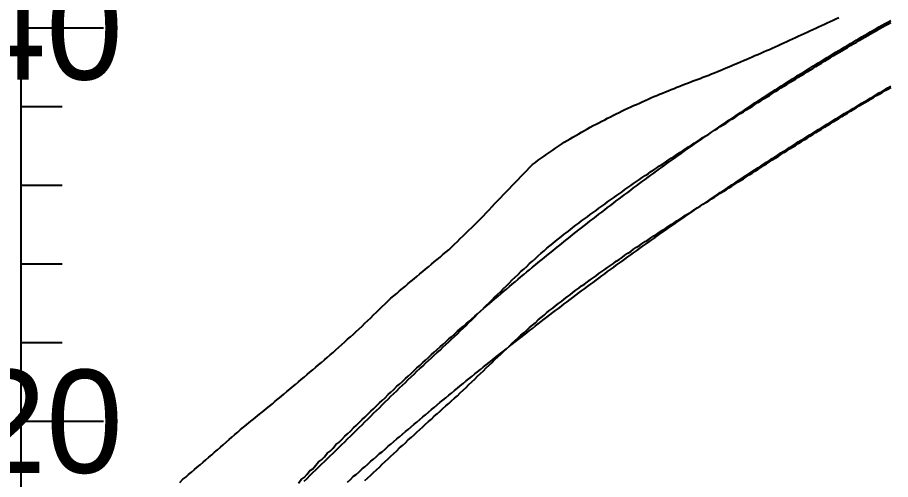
# Model space of a CAD drawing. Extents: x -35 to 185, y -35 to 125.
# Drawn here: x -0.3 to 67.4, y 26 to 61.8 of the extents above; entities that cross this region are included whole.
import ezdxf

# ---------------------------------------------------------------- set-up
doc = ezdxf.new("R2010")
doc.units = 0

msp = doc.modelspace()

# ---------------------------------------------------------------- linework, layer by layer
at = {"color": 0}
for p, q in [((0, 61.03), (6.4, 61.03)), ((0, 54.927), (3.2, 54.927)), ((0, 48.824), (3.2, 48.824)), ((0, 42.721), (3.2, 42.721)), ((0, 36.618), (3.2, 36.618)), ((0, 30.515), (6.4, 30.515))]:
    msp.add_line(p, q, dxfattribs=at)
msp.add_lwpolyline([(0, 0), (0, 99.174), (179.2, 99.174), (179.2, 0)], close=True, dxfattribs=at)
at = {"color": 3}
for points in [[(12.32, 25.767), (12.544, 26.028), (12.768, 26.189), (12.992, 26.381), (13.216, 26.572), (13.44, 26.764), (13.664, 26.956), (13.888, 27.147), (14.112, 27.339), (14.336, 27.531), (14.56, 27.722), (14.784, 27.914), (15.008, 28.111), (15.232, 28.307), (15.456, 28.504), (15.68, 28.7), (15.904, 28.896), (16.128, 29.093), (16.352, 29.289), (16.576, 29.485), (16.8, 29.682), (17.024, 29.878), (17.248, 30.062), (17.472, 30.243), (17.696, 30.425), (17.92, 30.606), (18.144, 30.788), (18.368, 30.969), (18.592, 31.151), (18.816, 31.332), (19.04, 31.514), (19.264, 31.695), (19.488, 31.88), (19.712, 32.067), (19.936, 32.254), (20.16, 32.441), (20.384, 32.628), (20.608, 32.815), (20.832, 33.002), (21.056, 33.189), (21.28, 33.376), (21.504, 33.563), (21.728, 33.751), (21.952, 33.942), (22.176, 34.133), (22.4, 34.324), (22.624, 34.515), (22.848, 34.705), (23.072, 34.896), (23.296, 35.087), (23.52, 35.278), (23.744, 35.468), (23.968, 35.659), (24.192, 35.861), (24.416, 36.064), (24.64, 36.267), (24.864, 36.47), (25.088, 36.673), (25.312, 36.875), (25.536, 37.078), (25.76, 37.281), (25.984, 37.484), (26.208, 37.687), (26.432, 37.899), (26.656, 38.117), (26.88, 38.334), (27.104, 38.552), (27.328, 38.77), (27.552, 38.987), (27.776, 39.205), (28, 39.422), (28.224, 39.64), (28.448, 39.858), (28.672, 40.075), (28.896, 40.253), (29.12, 40.441), (29.344, 40.629), (29.568, 40.817), (29.792, 41.005), (30.016, 41.193), (30.24, 41.381), (30.464, 41.569), (30.688, 41.757), (30.912, 41.945), (31.136, 42.132), (31.36, 42.32), (31.584, 42.508), (31.808, 42.696), (32.032, 42.884), (32.256, 43.072), (32.48, 43.26), (32.704, 43.448), (32.928, 43.636), (33.152, 43.824), (33.376, 44.035), (33.6, 44.253), (33.824, 44.471), (34.048, 44.689), (34.272, 44.907), (34.496, 45.125), (34.72, 45.343), (34.944, 45.561), (35.168, 45.779), (35.392, 45.997), (35.616, 46.23), (35.84, 46.465), (36.064, 46.699), (36.288, 46.933), (36.512, 47.167), (36.736, 47.401), (36.96, 47.635), (37.184, 47.87), (37.408, 48.104), (37.632, 48.337), (37.856, 48.569), (38.08, 48.801), (38.304, 49.034), (38.528, 49.266), (38.752, 49.498), (38.976, 49.73), (39.2, 49.963), (39.424, 50.195), (39.648, 50.427), (39.872, 50.604), (40.096, 50.761), (40.32, 50.919), (40.544, 51.076), (40.768, 51.233), (40.992, 51.391), (41.216, 51.548), (41.44, 51.706), (41.664, 51.863), (41.888, 52.021), (42.112, 52.178), (42.336, 52.294), (42.56, 52.423), (42.784, 52.551), (43.008, 52.68), (43.232, 52.809), (43.456, 52.937), (43.68, 53.066), (43.904, 53.195), (44.128, 53.324), (44.352, 53.452), (44.576, 53.565), (44.8, 53.68), (45.024, 53.795), (45.248, 53.91), (45.472, 54.024), (45.696, 54.139), (45.92, 54.254), (46.144, 54.369), (46.368, 54.484), (46.592, 54.598), (46.816, 54.701), (47.04, 54.802), (47.264, 54.903), (47.488, 55.004), (47.712, 55.105), (47.936, 55.206), (48.16, 55.307), (48.384, 55.408), (48.608, 55.509), (48.832, 55.61), (49.056, 55.705), (49.28, 55.796), (49.504, 55.887), (49.728, 55.977), (49.952, 56.068), (50.176, 56.159), (50.4, 56.25), (50.624, 56.34), (50.848, 56.431), (51.072, 56.522), (51.296, 56.613), (51.52, 56.696), (51.744, 56.782), (51.968, 56.867), (52.192, 56.952), (52.416, 57.037), (52.64, 57.122), (52.864, 57.208), (53.088, 57.293), (53.312, 57.378), (53.536, 57.463), (53.76, 57.556), (53.984, 57.65), (54.208, 57.743), (54.432, 57.837), (54.656, 57.931), (54.88, 58.024), (55.104, 58.118), (55.328, 58.211), (55.552, 58.305), (55.776, 58.398), (56, 58.494), (56.224, 58.591), (56.448, 58.689), (56.672, 58.786), (56.896, 58.883), (57.12, 58.98), (57.344, 59.078), (57.568, 59.175), (57.792, 59.272), (58.016, 59.369), (58.24, 59.467), (58.464, 59.573), (58.688, 59.676), (58.912, 59.78), (59.136, 59.884), (59.36, 59.987), (59.584, 60.091), (59.808, 60.195), (60.032, 60.299), (60.256, 60.402), (60.48, 60.506), (60.704, 60.609), (60.928, 60.712), (61.152, 60.814), (61.376, 60.917), (61.6, 61.02), (61.824, 61.123), (62.048, 61.226), (62.272, 61.328), (62.496, 61.431), (62.72, 61.534), (62.944, 61.638), (63.168, 61.743), (63.392, 61.847)], [(21.504, 25.718), (21.728, 26.002), (21.952, 26.151), (22.176, 26.413), (22.4, 26.684), (22.624, 26.838), (22.848, 27.105), (23.072, 27.364), (23.296, 27.515), (23.52, 27.76), (23.744, 28.041), (23.968, 28.19), (24.192, 28.433), (24.416, 28.716), (24.64, 28.862), (24.864, 29.095), (25.088, 29.358), (25.312, 29.531), (25.536, 29.756), (25.76, 30.016), (25.984, 30.196), (26.208, 30.413), (26.432, 30.664), (26.656, 30.834), (26.88, 31.068), (27.104, 31.31), (27.328, 31.484), (27.552, 31.718), (27.776, 31.952), (28, 32.124), (28.224, 32.346), (28.448, 32.592), (28.672, 32.761), (28.896, 32.983), (29.12, 33.228), (29.344, 33.394), (29.568, 33.609), (29.792, 33.844), (30.016, 34.024), (30.24, 34.233), (30.464, 34.467), (30.688, 34.65), (30.912, 34.854), (31.136, 35.081), (31.36, 35.258), (31.584, 35.47), (31.808, 35.692), (32.032, 35.872), (32.256, 36.084), (32.48, 36.299), (32.704, 36.477), (32.928, 36.681), (33.152, 36.902), (33.376, 37.078), (33.6, 37.283), (33.824, 37.502), (34.048, 37.675), (34.272, 37.875), (34.496, 38.088), (34.72, 38.269), (34.944, 38.465), (35.168, 38.678), (35.392, 38.859), (35.616, 39.05), (35.84, 39.258), (36.064, 39.436), (36.288, 39.632), (36.512, 39.835), (36.736, 40.016), (36.96, 40.209), (37.184, 40.409), (37.408, 40.586), (37.632, 40.776), (37.856, 40.978), (38.08, 41.154), (38.304, 41.344), (38.528, 41.544), (38.752, 41.717), (38.976, 41.904), (39.2, 42.099), (39.424, 42.276), (39.648, 42.46), (39.872, 42.656), (40.096, 42.832), (40.32, 43.012), (40.544, 43.204), (40.768, 43.378), (40.992, 43.56), (41.216, 43.748), (41.44, 43.924), (41.664, 44.104), (41.888, 44.289), (42.112, 44.463), (42.336, 44.639), (42.56, 44.825), (42.784, 44.997), (43.008, 45.175), (43.232, 45.358), (43.456, 45.528), (43.68, 45.702), (43.904, 45.883), (44.128, 46.054), (44.352, 46.226), (44.576, 46.408), (44.8, 46.577), (45.024, 46.746), (45.248, 46.924), (45.472, 47.092), (45.696, 47.261), (45.92, 47.437), (46.144, 47.607), (46.368, 47.773), (46.592, 47.946), (46.816, 48.113), (47.04, 48.278), (47.264, 48.451), (47.488, 48.616), (47.712, 48.782), (47.936, 48.951), (48.16, 49.115), (48.384, 49.279), (48.608, 49.446), (48.832, 49.61), (49.056, 49.771), (49.28, 49.939), (49.504, 50.101), (49.728, 50.26), (49.952, 50.425), (50.176, 50.586), (50.4, 50.744), (50.624, 50.907), (50.848, 51.07), (51.072, 51.225), (51.296, 51.385), (51.52, 51.546), (51.744, 51.7), (51.968, 51.86), (52.192, 52.018), (52.416, 52.173), (52.64, 52.33), (52.864, 52.487), (53.088, 52.639), (53.312, 52.795), (53.536, 52.951), (53.76, 53.101), (53.984, 53.258), (54.208, 53.412), (54.432, 53.56), (54.656, 53.714), (54.88, 53.867), (55.104, 54.014), (55.328, 54.166), (55.552, 54.32), (55.776, 54.465), (56, 54.614), (56.224, 54.767), (56.448, 54.91), (56.672, 55.059), (56.896, 55.21), (57.12, 55.354), (57.344, 55.499), (57.568, 55.648), (57.792, 55.791), (58.016, 55.935), (58.24, 56.083), (58.464, 56.224), (58.688, 56.368), (58.912, 56.514), (59.136, 56.653), (59.36, 56.796), (59.584, 56.941), (59.808, 57.078), (60.032, 57.219), (60.256, 57.365), (60.48, 57.499), (60.704, 57.638), (60.928, 57.783), (61.152, 57.916), (61.376, 58.054), (61.6, 58.197), (61.824, 58.331), (62.048, 58.465), (62.272, 58.607), (62.496, 58.739), (62.72, 58.873), (62.944, 59.013), (63.168, 59.144), (63.392, 59.278), (63.616, 59.416), (63.84, 59.544), (64.064, 59.677), (64.288, 59.814), (64.512, 59.941), (64.736, 60.072), (64.96, 60.21), (65.184, 60.335), (65.408, 60.464), (65.632, 60.599), (65.856, 60.724), (66.08, 60.851), (66.304, 60.986), (66.528, 61.11), (66.752, 61.235), (66.976, 61.368), (67.2, 61.491), (67.424, 61.615)], [(25.312, 25.788), (25.536, 26.003), (25.76, 26.245), (25.984, 26.385), (26.208, 26.597), (26.432, 26.835), (26.656, 26.978), (26.88, 27.187), (27.104, 27.421), (27.328, 27.567), (27.552, 27.773), (27.776, 28.004), (28, 28.152), (28.224, 28.356), (28.448, 28.583), (28.672, 28.734), (28.896, 28.936), (29.12, 29.159), (29.344, 29.312), (29.568, 29.511), (29.792, 29.732), (30.016, 29.886), (30.24, 30.084), (30.464, 30.301), (30.688, 30.457), (30.912, 30.652), (31.136, 30.866), (31.36, 31.024), (31.584, 31.217), (31.808, 31.429), (32.032, 31.587), (32.256, 31.779), (32.48, 31.987), (32.704, 32.147), (32.928, 32.337), (33.152, 32.543), (33.376, 32.703), (33.6, 32.891), (33.824, 33.095), (34.048, 33.256), (34.272, 33.442), (34.496, 33.643), (34.72, 33.805), (34.944, 33.989), (35.168, 34.188), (35.392, 34.351), (35.616, 34.533), (35.84, 34.73), (36.064, 34.893), (36.288, 35.074), (36.512, 35.268), (36.736, 35.431), (36.96, 35.611), (37.184, 35.803), (37.408, 35.967), (37.632, 36.145), (37.856, 36.335), (38.08, 36.498), (38.304, 36.675), (38.528, 36.863), (38.752, 37.027), (38.976, 37.202), (39.2, 37.388), (39.424, 37.552), (39.648, 37.725), (39.872, 37.91), (40.096, 38.073), (40.32, 38.245), (40.544, 38.428), (40.768, 38.591), (40.992, 38.762), (41.216, 38.943), (41.44, 39.106), (41.664, 39.275), (41.888, 39.454), (42.112, 39.617), (42.336, 39.785), (42.56, 39.963), (42.784, 40.125), (43.008, 40.292), (43.232, 40.468), (43.456, 40.63), (43.68, 40.795), (43.904, 40.969), (44.128, 41.131), (44.352, 41.295), (44.576, 41.468), (44.8, 41.629), (45.024, 41.792), (45.248, 41.963), (45.472, 42.124), (45.696, 42.285), (45.92, 42.455), (46.144, 42.615), (46.368, 42.775), (46.592, 42.943), (46.816, 43.103), (47.04, 43.262), (47.264, 43.428), (47.488, 43.588), (47.712, 43.746), (47.936, 43.911), (48.16, 44.07), (48.384, 44.226), (48.608, 44.389), (48.832, 44.548), (49.056, 44.703), (49.28, 44.865), (49.504, 45.023), (49.728, 45.177), (49.952, 45.337), (50.176, 45.495), (50.4, 45.647), (50.624, 45.806), (50.848, 45.963), (51.072, 46.115), (51.296, 46.272), (51.52, 46.428), (51.744, 46.579), (51.968, 46.735), (52.192, 46.89), (52.416, 47.039), (52.64, 47.194), (52.864, 47.349), (53.088, 47.497), (53.312, 47.651), (53.536, 47.805), (53.76, 47.951), (53.984, 48.104), (54.208, 48.257), (54.432, 48.403), (54.656, 48.554), (54.88, 48.706), (55.104, 48.851), (55.328, 49), (55.552, 49.152), (55.776, 49.296), (56, 49.444), (56.224, 49.595), (56.448, 49.737), (56.672, 49.884), (56.896, 50.034), (57.12, 50.176), (57.344, 50.321), (57.568, 50.471), (57.792, 50.611), (58.016, 50.756), (58.24, 50.904), (58.464, 51.043), (58.688, 51.186), (58.912, 51.334), (59.136, 51.472), (59.36, 51.614), (59.584, 51.761), (59.808, 51.898), (60.032, 52.039), (60.256, 52.185), (60.48, 52.321), (60.704, 52.46), (60.928, 52.605), (61.152, 52.74), (61.376, 52.879), (61.6, 53.023), (61.824, 53.157), (62.048, 53.294), (62.272, 53.437), (62.496, 53.57), (62.72, 53.706), (62.944, 53.849), (63.168, 53.98), (63.392, 54.115), (63.616, 54.257), (63.84, 54.387), (64.064, 54.521), (64.288, 54.662), (64.512, 54.791), (64.736, 54.924), (64.96, 55.064), (65.184, 55.192), (65.408, 55.324), (65.632, 55.463), (65.856, 55.59), (66.08, 55.721), (66.304, 55.858), (66.528, 55.985), (66.752, 56.114), (66.976, 56.251), (67.2, 56.376), (67.424, 56.505)]]:
    msp.add_lwpolyline(points, dxfattribs=at)
at = {"color": 4}
for points in [[(21.952, 25.875), (22.176, 26.086), (22.4, 26.301), (22.624, 26.535), (22.848, 26.741), (23.072, 26.955), (23.296, 27.188), (23.52, 27.397), (23.744, 27.607), (23.968, 27.838), (24.192, 28.05), (24.416, 28.255), (24.64, 28.485), (24.864, 28.703), (25.088, 28.917), (25.312, 29.149), (25.536, 29.365), (25.76, 29.582), (25.984, 29.81), (26.208, 30.025), (26.432, 30.241), (26.656, 30.471), (26.88, 30.682), (27.104, 30.9), (27.328, 31.137), (27.552, 31.347), (27.776, 31.565), (28, 31.801), (28.224, 32.013), (28.448, 32.225), (28.672, 32.459), (28.896, 32.674), (29.12, 32.882), (29.344, 33.114), (29.568, 33.325), (29.792, 33.533), (30.016, 33.76), (30.24, 33.971), (30.464, 34.177), (30.688, 34.394), (30.912, 34.599), (31.136, 34.804), (31.36, 35.024), (31.584, 35.224), (31.808, 35.427), (32.032, 35.648), (32.256, 35.843), (32.48, 36.045), (32.704, 36.267), (32.928, 36.467), (33.152, 36.668), (33.376, 36.89), (33.6, 37.094), (33.824, 37.29), (34.048, 37.524), (34.272, 37.74), (34.496, 37.953), (34.72, 38.183), (34.944, 38.398), (35.168, 38.615), (35.392, 38.844), (35.616, 39.059), (35.84, 39.275), (36.064, 39.505), (36.288, 39.717), (36.512, 39.932), (36.736, 40.165), (36.96, 40.373), (37.184, 40.587), (37.408, 40.822), (37.632, 41.036), (37.856, 41.249), (38.08, 41.483), (38.304, 41.699), (38.528, 41.909), (38.752, 42.126), (38.976, 42.329), (39.2, 42.529), (39.424, 42.747), (39.648, 42.945), (39.872, 43.142), (40.096, 43.351), (40.32, 43.548), (40.544, 43.744), (40.768, 43.954), (40.992, 44.126), (41.216, 44.302), (41.44, 44.495), (41.664, 44.665), (41.888, 44.84), (42.112, 45.027), (42.336, 45.195), (42.56, 45.363), (42.784, 45.55), (43.008, 45.72), (43.232, 45.879), (43.456, 46.058), (43.68, 46.219), (43.904, 46.377), (44.128, 46.553), (44.352, 46.713), (44.576, 46.873), (44.8, 47.045), (45.024, 47.204), (45.248, 47.363), (45.472, 47.537), (45.696, 47.689), (45.92, 47.845), (46.144, 48.018), (46.368, 48.168), (46.592, 48.323), (46.816, 48.495), (47.04, 48.647), (47.264, 48.8), (47.488, 48.97), (47.712, 49.124), (47.936, 49.266), (48.16, 49.431), (48.384, 49.578), (48.608, 49.722), (48.832, 49.884), (49.056, 50.028), (49.28, 50.173), (49.504, 50.331), (49.728, 50.475), (49.952, 50.619), (50.176, 50.777), (50.4, 50.918), (50.624, 51.06), (50.848, 51.219), (51.072, 51.356), (51.296, 51.498), (51.52, 51.656), (51.744, 51.796), (51.968, 51.935), (52.192, 52.092), (52.416, 52.232), (52.64, 52.368), (52.864, 52.524), (53.088, 52.663), (53.312, 52.801), (53.536, 52.954), (53.76, 53.092), (53.984, 53.23), (54.208, 53.381), (54.432, 53.518), (54.656, 53.655), (54.88, 53.812), (55.104, 53.95), (55.328, 54.091), (55.552, 54.247), (55.776, 54.382), (56, 54.52), (56.224, 54.673), (56.448, 54.808), (56.672, 54.943), (56.896, 55.096), (57.12, 55.235), (57.344, 55.371), (57.568, 55.526), (57.792, 55.664), (58.016, 55.801), (58.24, 55.952), (58.464, 56.089), (58.688, 56.225), (58.912, 56.374), (59.136, 56.51), (59.36, 56.645), (59.584, 56.794), (59.808, 56.927), (60.032, 57.06), (60.256, 57.21), (60.48, 57.342), (60.704, 57.477), (60.928, 57.627), (61.152, 57.76), (61.376, 57.892), (61.6, 58.041), (61.824, 58.176), (62.048, 58.307), (62.272, 58.456), (62.496, 58.589), (62.72, 58.719), (62.944, 58.864), (63.168, 58.994), (63.392, 59.123), (63.616, 59.266), (63.84, 59.395), (64.064, 59.522), (64.288, 59.663), (64.512, 59.789), (64.736, 59.915), (64.96, 60.056), (65.184, 60.182), (65.408, 60.309), (65.632, 60.45), (65.856, 60.576), (66.08, 60.701), (66.304, 60.838), (66.528, 60.96), (66.752, 61.08), (66.976, 61.216), (67.2, 61.337), (67.424, 61.455)], [(26.656, 25.917), (26.88, 26.117), (27.104, 26.322), (27.328, 26.548), (27.552, 26.752), (27.776, 26.957), (28, 27.182), (28.224, 27.386), (28.448, 27.59), (28.672, 27.815), (28.896, 28.017), (29.12, 28.22), (29.344, 28.443), (29.568, 28.642), (29.792, 28.842), (30.016, 29.063), (30.24, 29.261), (30.464, 29.46), (30.688, 29.68), (30.912, 29.878), (31.136, 30.076), (31.36, 30.295), (31.584, 30.492), (31.808, 30.687), (32.032, 30.904), (32.256, 31.099), (32.48, 31.294), (32.704, 31.51), (32.928, 31.704), (33.152, 31.898), (33.376, 32.113), (33.6, 32.306), (33.824, 32.499), (34.048, 32.728), (34.272, 32.936), (34.496, 33.144), (34.72, 33.373), (34.944, 33.581), (35.168, 33.789), (35.392, 34.017), (35.616, 34.224), (35.84, 34.431), (36.064, 34.658), (36.288, 34.865), (36.512, 35.071), (36.736, 35.298), (36.96, 35.504), (37.184, 35.71), (37.408, 35.936), (37.632, 36.142), (37.856, 36.347), (38.08, 36.573), (38.304, 36.778), (38.528, 36.983), (38.752, 37.189), (38.976, 37.38), (39.2, 37.572), (39.424, 37.782), (39.648, 37.973), (39.872, 38.163), (40.096, 38.373), (40.32, 38.562), (40.544, 38.752), (40.768, 38.961), (40.992, 39.127), (41.216, 39.294), (41.44, 39.48), (41.664, 39.646), (41.888, 39.812), (42.112, 39.998), (42.336, 40.163), (42.56, 40.329), (42.784, 40.513), (43.008, 40.678), (43.232, 40.836), (43.456, 41.011), (43.68, 41.166), (43.904, 41.322), (44.128, 41.496), (44.352, 41.651), (44.576, 41.805), (44.8, 41.979), (45.024, 42.133), (45.248, 42.286), (45.472, 42.459), (45.696, 42.608), (45.92, 42.759), (46.144, 42.928), (46.368, 43.078), (46.592, 43.228), (46.816, 43.397), (47.04, 43.546), (47.264, 43.695), (47.488, 43.862), (47.712, 44.011), (47.936, 44.152), (48.16, 44.312), (48.384, 44.454), (48.608, 44.595), (48.832, 44.755), (49.056, 44.896), (49.28, 45.037), (49.504, 45.196), (49.728, 45.336), (49.952, 45.476), (50.176, 45.633), (50.4, 45.772), (50.624, 45.91), (50.848, 46.067), (51.072, 46.205), (51.296, 46.343), (51.52, 46.499), (51.744, 46.636), (51.968, 46.773), (52.192, 46.928), (52.416, 47.064), (52.64, 47.201), (52.864, 47.355), (53.088, 47.491), (53.312, 47.626), (53.536, 47.78), (53.76, 47.915), (53.984, 48.05), (54.208, 48.202), (54.432, 48.337), (54.656, 48.471), (54.88, 48.629), (55.104, 48.767), (55.328, 48.905), (55.552, 49.061), (55.776, 49.198), (56, 49.335), (56.224, 49.49), (56.448, 49.627), (56.672, 49.763), (56.896, 49.917), (57.12, 50.057), (57.344, 50.197), (57.568, 50.354), (57.792, 50.493), (58.016, 50.632), (58.24, 50.788), (58.464, 50.926), (58.688, 51.064), (58.912, 51.219), (59.136, 51.357), (59.36, 51.493), (59.584, 51.647), (59.808, 51.783), (60.032, 51.919), (60.256, 52.071), (60.48, 52.206), (60.704, 52.341), (60.928, 52.493), (61.152, 52.627), (61.376, 52.761), (61.6, 52.912), (61.824, 53.047), (62.048, 53.182), (62.272, 53.333), (62.496, 53.467), (62.72, 53.601), (62.944, 53.751), (63.168, 53.884), (63.392, 54.017), (63.616, 54.166), (63.84, 54.298), (64.064, 54.429), (64.288, 54.576), (64.512, 54.706), (64.736, 54.836), (64.96, 54.982), (65.184, 55.111), (65.408, 55.24), (65.632, 55.385), (65.856, 55.513), (66.08, 55.641), (66.304, 55.783), (66.528, 55.907), (66.752, 56.03), (66.976, 56.17), (67.2, 56.293), (67.424, 56.416)]]:
    msp.add_lwpolyline(points, dxfattribs=at)

# ---------------------------------------------------------------- texts
at = {"color": 0}
for s, p in [('40', (-4, 57.03)), ('20', (-4, 26.515))]:
    msp.add_text(s, height=8, dxfattribs=at).set_placement(p)

doc.saveas('drawing.dxf')
